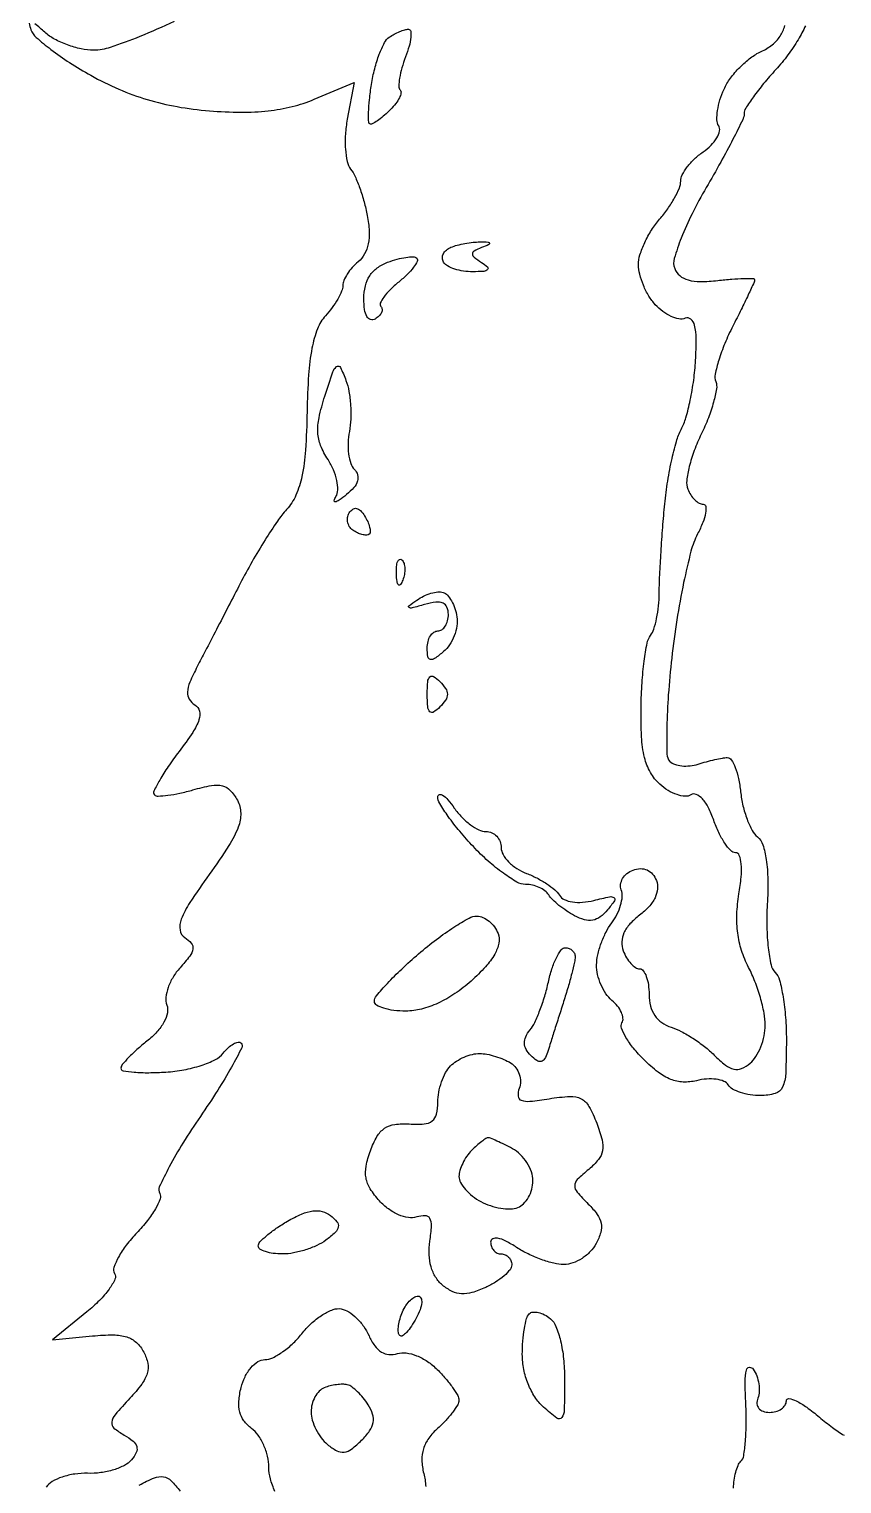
# Model space of a CAD drawing. Extents: x 0 to 102, y 0 to 135.
# Drawn here: x 8.06 to 14.57, y 25.4 to 37.05 of the extents above; entities that cross this region are included whole.
import ezdxf

# ---------------------------------------------------------------- set-up
doc = ezdxf.new("R2010")
doc.units = 0
doc.header["$MEASUREMENT"] = 0

msp = doc.modelspace()

# ---------------------------------------------------------------- linework, layer by layer
for points in [[(8.062407, 37.100989, 0.047068), (8.07673, 37.049705, 0.120855), (8.11938, 36.988283, 0.017932), (8.236837, 36.891846, 0.01932), (8.3869, 36.786304, 0.015553), (8.55576, 36.684346, 0.026359), (8.78052, 36.573157, 0.029001), (9.008781, 36.490169, 0.028559), (9.248253, 36.433183, 0.02411), (9.506615, 36.399849, 0.018318), (9.76076, 36.388795, 0.029076), (9.978224, 36.399961, 0.033141), (10.169933, 36.433994, 0.038476), (10.345806, 36.492055), (10.666162, 36.625908), (10.610992, 36.331827, 0.030491), (10.595942, 36.211554, 0.032859), (10.596199, 36.09334, 0.034843), (10.610084, 35.993013, 0.115088), (10.638106, 35.932923, -0.061424), (10.673199, 35.874753, -0.019339), (10.711088, 35.780293, -0.018993), (10.745581, 35.670656, -0.019971), (10.771005, 35.560529, -0.033353), (10.786134, 35.43534, -0.061989), (10.778969, 35.333477, -0.077473), (10.74959, 35.252665, -0.093962), (10.698309, 35.19062, 0.038441), (10.651126, 35.144908, 0.037835), (10.611222, 35.09228, 0.040426), (10.583607, 35.040793, 0.103239), (10.575, 34.999553, -0.101506), (10.565917, 34.955273, -0.028814), (10.534407, 34.892033, -0.027757), (10.489702, 34.823102, -0.026181), (10.436812, 34.758127, 0.093332), (10.372377, 34.652898, 0.04325), (10.328391, 34.49811, 0.031111), (10.300846, 34.284459, 0.012499), (10.288762, 33.990066, -0.012014), (10.276394, 33.681423, -0.035375), (10.247857, 33.471, -0.052175), (10.199522, 33.319989, -0.081018), (10.125212, 33.2055, 0.033998), (10.051618, 33.112497, 0.010254), (9.952647, 32.961746, 0.010224), (9.848294, 32.787655, 0.010942), (9.753572, 32.6133, -0.000157), (9.660912, 32.433606, -0.000133), (9.562717, 32.243447, -0.000134), (9.47303, 32.069993, -0.000372), (9.409913, 31.948227, 0.019091), (9.350097, 31.821429, 0.085535), (9.331291, 31.74181, 0.155422), (9.345469, 31.6856, 0.115957), (9.391005, 31.64015, -0.200346), (9.426493, 31.590625, -0.139884), (9.422901, 31.521145, -0.065076), (9.37277, 31.419855, -0.015514), (9.263204, 31.26657, 0.013104), (9.176061, 31.145888, 0.020963), (9.108843, 31.038021, 0.016236), (9.06229, 30.949226, 0.319174), (9.067156, 30.920444, 0.210892), (9.095987, 30.909271, 0.019783), (9.17355, 30.915923, 0.022688), (9.269164, 30.932383, 0.015865), (9.375213, 30.959187, -0.023161), (9.522708, 30.994187, -0.104749), (9.61065, 30.992246, -0.148978), (9.673746, 30.955566, -0.064348), (9.730805, 30.875627, -0.118587), (9.757552, 30.773158, -0.095679), (9.738079, 30.660741, -0.052947), (9.663162, 30.512559, -0.012275), (9.505611, 30.281494, 0.010257), (9.350617, 30.056138, 0.053248), (9.281572, 29.922066, 0.127932), (9.271625, 29.835722, 0.222945), (9.310252, 29.776572, -0.082257), (9.361495, 29.731835, -0.215304), (9.373992, 29.685748, -0.123438), (9.348924, 29.627269, -0.021244), (9.271226, 29.533716, 0.048296), (9.215566, 29.45881, 0.050102), (9.176104, 29.375508, 0.055331), (9.157474, 29.29656, 0.122507), (9.16499, 29.235563, -0.143623), (9.170083, 29.17291, -0.07433), (9.142722, 29.098547, -0.060026), (9.086575, 29.020043, -0.0409), (9.006051, 28.945287, 0.014743), (8.926515, 28.878837, 0.020286), (8.859397, 28.814267, 0.017432), (8.808972, 28.757843, 0.17538), (8.7984, 28.728631, 0.367499), (8.815302, 28.70874, 0.019626), (8.904018, 28.697788, 0.023125), (9.020096, 28.693451, 0.013882), (9.15795, 28.698506, 0.030345), (9.302836, 28.716725, 0.032616), (9.440914, 28.752125, 0.034548), (9.554176, 28.798053, 0.11406), (9.616333, 28.848467, -0.038136), (9.657512, 28.893707, -0.061087), (9.699526, 28.924604, -0.085525), (9.735903, 28.937532, -0.243712), (9.760755, 28.929645, -0.325846), (9.76645, 28.893293, -0.008321), (9.683615, 28.73845, -0.014591), (9.573533, 28.553573, -0.009044), (9.43413, 28.342789, 0.011569), (9.294871, 28.129893, 0.01763), (9.184967, 27.938331, 0.012442), (9.105519, 27.77827, 0.252528), (9.1086, 27.725986, -0.236057), (9.112571, 27.681958, -0.038148), (9.074012, 27.602124, -0.035196), (9.009993, 27.507854, -0.024269), (8.9253, 27.4104, 0.02723), (8.841042, 27.31228, 0.038664), (8.778253, 27.215981, 0.043515), (8.742181, 27.133783, 0.223653), (8.747669, 27.085641, -0.254775), (8.750247, 27.038512, -0.04537), (8.703639, 26.959863, -0.039314), (8.626094, 26.868587, -0.026167), (8.524261, 26.776413), (8.2485, 26.551893), (8.571505, 26.584131, -0.023914), (8.736843, 26.592679, -0.077271), (8.845286, 26.576246, -0.110788), (8.92134, 26.532162, -0.083547), (8.980604, 26.455502, -0.074787), (9.012699, 26.365373, -0.121524), (9.008734, 26.284626, -0.08899), (8.964856, 26.197909, -0.027068), (8.869631, 26.084869, 0.011182), (8.751633, 25.953499, 0.140548), (8.724094, 25.893483, 0.264191), (8.742123, 25.846392, 0.04462), (8.824774, 25.789922, -0.041704), (8.895047, 25.742507, -0.154641), (8.924295, 25.698541, -0.182665), (8.920381, 25.650432, -0.062632), (8.882159, 25.590487, -0.103211), (8.827691, 25.547123, -0.042775), (8.739894, 25.511935, -0.039948), (8.636093, 25.489176, -0.041125), (8.531009, 25.483519, 0.043188), (8.427374, 25.477512, 0.045119), (8.327875, 25.453753, 0.049504), (8.246478, 25.417061, 0.121585), (8.199437, 25.371954, 0.03869)], [(9.223209, 37.115104, -0.015018), (8.948519, 36.994838, -0.014103), (8.711648, 36.907178, -0.081741), (8.580539, 36.8856, -0.05167), (8.479303, 36.89609, -0.035917), (8.368679, 36.927696, -0.036301), (8.265737, 36.973997, -0.060153), (8.188071, 37.028907, 0.0097), (8.109483, 37.097302, 0.128729)], [(14.28108, 37.080722, -0.027281), (14.222846, 36.969702, -0.026543), (14.140744, 36.847267, -0.024098), (14.0436, 36.730033, 0.012428), (13.946394, 36.618145, 0.01668), (13.864354, 36.511797, 0.013828), (13.802414, 36.420492, 0.143068), (13.7898, 36.377311, -0.113667), (13.778514, 36.328307, -0.00512), (13.700743, 36.172498, -0.008363), (13.602777, 35.988799, -0.005868), (13.486627, 35.785178, 0.016522), (13.372775, 35.575322, 0.023001), (13.286019, 35.380029, 0.021701), (13.230435, 35.21704, 0.164375), (13.233685, 35.13699, 0.126205), (13.274628, 35.079334, 0.10792), (13.340628, 35.044366, 0.071243), (13.438849, 35.031529, 0.025989), (13.579158, 35.040557, -0.008996), (13.692371, 35.051713, -0.015162), (13.787673, 35.056474, -0.008981), (13.864309, 35.056599, -0.409439), (13.8744, 35.046342, -0.108472), (13.869954, 35.02609, -0.001958), (13.822963, 34.925261, -0.004772), (13.766401, 34.808041, -0.003156), (13.699296, 34.674428, 0.019316), (13.635098, 34.535591, 0.02427), (13.587044, 34.402274, 0.023576), (13.558186, 34.289392, 0.143357), (13.56305, 34.229934, -0.134997), (13.568803, 34.171442, -0.02491), (13.544924, 34.064732, -0.025129), (13.50332, 33.939272, -0.020569), (13.446779, 33.809743, 0.024549), (13.390827, 33.678731, 0.028256), (13.350915, 33.548807, 0.029134), (13.330115, 33.4366, 0.123484), (13.338276, 33.369307, 0.051826), (13.361881, 33.322833, 0.055915), (13.394037, 33.283493, 0.062907), (13.429454, 33.256669, 0.131385), (13.462624, 33.2478, -0.37812), (13.483008, 33.229813, -0.078441), (13.481357, 33.17788, -0.047798), (13.458961, 33.101114, -0.024471), (13.417257, 33.009773, 0.056115), (13.36439, 32.871481, 0.011867), (13.305598, 32.619585, 0.012285), (13.251255, 32.322618, 0.011385), (13.209992, 32.015723, 0.009462), (13.182796, 31.720832, 0.013882), (13.171009, 31.460675, 0.009174), (13.171188, 31.246206, 0.189944), (13.195492, 31.187846, 0.120008), (13.233521, 31.163902, 0.056408), (13.290692, 31.151696, 0.051226), (13.356677, 31.152008, 0.050104), (13.421734, 31.165684, -0.011249), (13.487331, 31.184891, -0.010638), (13.554954, 31.201515, -0.010655), (13.615419, 31.213676, -0.036186), (13.65539, 31.217881, -0.267009), (13.687078, 31.201005, -0.047211), (13.718482, 31.138445, -0.040114), (13.74504, 31.049676, -0.026111), (13.76192, 30.943943, 0.030984), (13.780926, 30.831912, 0.031609), (13.813548, 30.723854, 0.033313), (13.85391, 30.634192, 0.101054), (13.896331, 30.5829, -0.147071), (13.939686, 30.519581, -0.040856), (13.967026, 30.401039, -0.033025), (13.979684, 30.241105, -0.017467), (13.97531, 30.04207, 0.019074), (13.971909, 29.860833, 0.024099), (13.983227, 29.693585, 0.023304), (14.005481, 29.557728, 0.145116), (14.03876, 29.4964, -0.133979), (14.073549, 29.435503, -0.021969), (14.101927, 29.301521, -0.022825), (14.121646, 29.136809, -0.01838), (14.1282, 28.95858, -0.009341), (14.123093, 28.685209, -0.098881), (14.097309, 28.577272, -0.218019), (14.03844, 28.526685, -0.070254), (13.921693, 28.5102, -0.037767), (13.838798, 28.51647, -0.041479), (13.760432, 28.535142, -0.04553), (13.697194, 28.562463, -0.130334), (13.662708, 28.595111, 0.161526), (13.628129, 28.624055, 0.06085), (13.566291, 28.640182, 0.052142), (13.489364, 28.642441, 0.042795), (13.408173, 28.629308, -0.071741), (13.301122, 28.618278, -0.085524), (13.202011, 28.639527, -0.069524), (13.100745, 28.697597, -0.031489), (12.985803, 28.798906, -0.025632), (12.904764, 28.888709, -0.037127), (12.843697, 28.976329, -0.041244), (12.807483, 29.050915, -0.234973), (12.811414, 29.093523, 0.167202), (12.819594, 29.129723, 0.078087), (12.806844, 29.176711, 0.064155), (12.77616, 29.226876, 0.050288), (12.731369, 29.272373, -0.07195), (12.68333, 29.325577, -0.045512), (12.643194, 29.39908, -0.044844), (12.616342, 29.480321, -0.06121), (12.608091, 29.556909, -0.052005), (12.617678, 29.63719, -0.030726), (12.64477, 29.729933, -0.030477), (12.683634, 29.820193, -0.045245), (12.72918, 29.893173, 0.045553), (12.771413, 29.960937, 0.045622), (12.800652, 30.035195, 0.049617), (12.813646, 30.104714, 0.113491), (12.806227, 30.157206, -0.124448), (12.800847, 30.20229, -0.100781), (12.816669, 30.248525, -0.090504), (12.851402, 30.288844, -0.078347), (12.89984, 30.316757, -0.08654), (12.958586, 30.328284, -0.111716), (13.012291, 30.317319, -0.111048), (13.056274, 30.284221, -0.084726), (13.087108, 30.232248, -0.116702), (13.096068, 30.165806, -0.088465), (13.076047, 30.094781, -0.072389), (13.027484, 30.023148, -0.046098), (12.952879, 29.955248, 0.044638), (12.875365, 29.885113, 0.079032), (12.827629, 29.813566, 0.096869), (12.810197, 29.741558, 0.103057), (12.821825, 29.669973, 0.042476), (12.848635, 29.614656, 0.050061), (12.883198, 29.567868, 0.057426), (12.919914, 29.53568, 0.152429), (12.952851, 29.5254, -0.240027), (12.981825, 29.510641, -0.069282), (13.006208, 29.464947, -0.053109), (13.02289, 29.398425, -0.034912), (13.0284, 29.319601, 0.061678), (13.039836, 29.227244, 0.087452), (13.073588, 29.151837, 0.091918), (13.129538, 29.095126, 0.07552), (13.205952, 29.057449, -0.044446), (13.285916, 29.024002, -0.022451), (13.38026, 28.968738, -0.022105), (13.47328, 28.902472, -0.030562), (13.550013, 28.834587, 0.029075), (13.640091, 28.754417, 0.111466), (13.707356, 28.722163, 0.15553), (13.769126, 28.727332, 0.075305), (13.837761, 28.768698, 0.081273), (13.884226, 28.822118, 0.044133), (13.923386, 28.90008, 0.042479), (13.950047, 28.988656, 0.051911), (13.959, 29.07466, 0.04805), (13.949663, 29.171593, 0.021998), (13.91992, 29.295256, 0.021546), (13.876901, 29.423729, 0.02777), (13.82596, 29.537273, -0.041779), (13.769713, 29.672666, -0.044966), (13.738448, 29.812247, -0.042711), (13.731717, 29.961343, -0.031789), (13.748796, 30.125272, 0.019758), (13.766219, 30.260796, 0.043141), (13.76644, 30.365448, 0.064311), (13.751571, 30.434348, 0.317516), (13.720912, 30.456, -0.207305), (13.68275, 30.472533, -0.040636), (13.635117, 30.532418, -0.036968), (13.587317, 30.616525, -0.026874), (13.546465, 30.716146, 0.032981), (13.503853, 30.816548, 0.066418), (13.455376, 30.887416, 0.106426), (13.407023, 30.922387, 0.246752), (13.363658, 30.919358, -0.157264), (13.316964, 30.907852, -0.064941), (13.252419, 30.920941, -0.055462), (13.181293, 30.954476, -0.046075), (13.114332, 31.004695, -0.081742), (13.039084, 31.099263, -0.068175), (12.992258, 31.218979, -0.046934), (12.968489, 31.384164, -0.016058), (12.964371, 31.626332, -0.012896), (12.972155, 31.816522, -0.016347), (12.989603, 31.991499, -0.014428), (13.012939, 32.135248, -0.114858), (13.040092, 32.196297, 0.085457), (13.066602, 32.24763, 0.025635), (13.08887, 32.333074, 0.024879), (13.104405, 32.433184, 0.024617), (13.109991, 32.534697, -0.01017), (13.113262, 32.660034, -0.003538), (13.122923, 32.840442, -0.003512), (13.136366, 33.038993, -0.004086), (13.152015, 33.227554, -0.015405), (13.174438, 33.410774, -0.015157), (13.208194, 33.593267, -0.015213), (13.247447, 33.751183, -0.054388), (13.28625, 33.847567, 0.053545), (13.323766, 33.940306, 0.018076), (13.358641, 34.082036, 0.017744), (13.386159, 34.242693, 0.019443), (13.401198, 34.400072, 0.014086), (13.406192, 34.576952, 0.060518), (13.393514, 34.681362, 0.158364), (13.363392, 34.729853, 0.273327), (13.318004, 34.737514, -0.138242), (13.26819, 34.732935, -0.061054), (13.204584, 34.752962, -0.053811), (13.13798, 34.792391, -0.048339), (13.078649, 34.846417, -0.048623), (13.027023, 34.915989, -0.035546), (12.983412, 35.001808, -0.036213), (12.953543, 35.089956, -0.063664), (12.9438, 35.166167, -0.074794), (12.955732, 35.245489, -0.033659), (12.993503, 35.344062, -0.032371), (13.048242, 35.444759, -0.03797), (13.113, 35.532, 0.025076), (13.17776, 35.614704, 0.026665), (13.232497, 35.701847, 0.027543), (13.271148, 35.781359, 0.099676), (13.2822, 35.836247, -0.120273), (13.294557, 35.886873, -0.043107), (13.334597, 35.95004, -0.039721), (13.392319, 36.014474, -0.037485), (13.460571, 36.070342, 0.043718), (13.524981, 36.124417, 0.061359), (13.571111, 36.183553, 0.078403), (13.593282, 36.238518, 0.197639), (13.586397, 36.280299, -0.134207), (13.572582, 36.327147, -0.040918), (13.577193, 36.401596, -0.03768), (13.59637, 36.487767, -0.03332), (13.628854, 36.573831, -0.05304), (13.679993, 36.660413, -0.035048), (13.755338, 36.748151, -0.03517), (13.841668, 36.823999, -0.055813), (13.926029, 36.874457, 0.059167), (14.015277, 36.928652, 0.082234), (14.078414, 36.997413, 0.083109), (14.11558, 37.082265, 0.061831)], [(10.032036, 25.338815, -0.042027), (9.99504, 25.440252, -0.066529), (9.9828, 25.531835, 0.058384), (9.972493, 25.6198, 0.046709), (9.941859, 25.710234, 0.048257), (9.896804, 25.789583, 0.081826), (9.843425, 25.84396, -0.076176), (9.783261, 25.903888, -0.096916), (9.749808, 25.974566, -0.082529), (9.742476, 26.061472, -0.04137), (9.760437, 26.170537, -0.05207), (9.79206, 26.257182, -0.062503), (9.839501, 26.329777, -0.073264), (9.895158, 26.378675, -0.144642), (9.951086, 26.3952, 0.115341), (10.01439, 26.41, 0.039527), (10.095787, 26.458609, 0.036792), (10.180261, 26.528458, 0.034969), (10.255144, 26.61106, -0.041957), (10.33035, 26.691726, -0.046169), (10.415741, 26.755873, -0.051407), (10.498262, 26.795662, -0.133836), (10.56342, 26.800916, -0.097673), (10.622511, 26.77729, -0.04892), (10.685679, 26.726952, -0.045978), (10.74305, 26.659974, -0.05054), (10.785159, 26.585642, 0.051253), (10.830525, 26.505823, 0.098136), (10.88394, 26.45547, 0.118588), (10.945167, 26.434895, 0.099183), (11.013481, 26.442414, -0.112249), (11.083021, 26.448253, -0.060285), (11.166643, 26.425988, -0.053715), (11.253284, 26.380001, -0.047561), (11.332072, 26.314928, -0.018965), (11.39851, 26.243249, -0.023334), (11.454626, 26.171374, -0.022678), (11.495376, 26.107922, -0.132144), (11.5056, 26.069912, -0.13568), (11.495377, 26.032932, -0.02624), (11.456299, 25.974807, -0.026172), (11.402021, 25.909931, -0.021554), (11.337768, 25.846538, 0.050477), (11.263454, 25.764224, 0.08255), (11.221091, 25.680571, 0.083915), (11.208464, 25.588713, 0.05382), (11.223343, 25.481863, -0.047474), (11.239065, 25.378555, -0.08578)], [(13.7052, 25.3659, -0.0342), (13.709563, 25.429617, -0.033169), (13.722576, 25.492815, -0.035004), (13.7416, 25.546707, -0.094294), (13.764352, 25.580152, 0.159604), (13.786492, 25.623861, 0.016778), (13.800251, 25.739163, 0.019427), (13.806842, 25.881231, 0.014403), (13.803496, 26.038402, -0.010104), (13.79819, 26.21589, -0.055204), (13.807822, 26.311289, -0.323945), (13.831901, 26.332983, -0.278641), (13.863416, 26.318272, -0.060894), (13.890778, 26.264266, -0.048056), (13.907081, 26.200749, -0.049459), (13.910635, 26.13778, -0.081166), (13.899822, 26.085622, 0.105767), (13.892794, 26.040839, 0.158474), (13.906971, 26.004224, 0.142636), (13.941532, 25.980393, 0.080251), (13.992249, 25.9722, 0.065968), (14.04422, 25.979087, 0.083202), (14.088264, 25.99926, 0.099224), (14.117723, 26.029191, 0.145939), (14.1282, 26.06432, -0.459975), (14.14886, 26.082026, -0.076249), (14.205874, 26.064022, -0.041119), (14.291062, 26.012926, -0.019262), (14.392623, 25.933943, 0.014752), (14.496763, 25.851438, 0.023699), (14.59069, 25.788123, 0.020211)], [(8.943885, 25.389946, -0.025781), (9.065613, 25.44723, -0.135353), (9.13834, 25.455943, -0.159091), (9.198935, 25.425513, -0.039646), (9.272204, 25.340377, -0.041561)]]:
    msp.add_lwpolyline(points, format="xyb")
for points in [[(11.101656, 37.053505, -0.381039), (11.119311, 37.038422, -0.060388), (11.120057, 36.988845, -0.041888), (11.106314, 36.91711, -0.022578), (11.078139, 36.831567, 0.0205), (11.048594, 36.7431, 0.028818), (11.030135, 36.661971, 0.028444), (11.022932, 36.59628, 0.212553), (11.033904, 36.567696, -0.248411), (11.041245, 36.543833, -0.065621), (11.028287, 36.504676, -0.050708), (10.999506, 36.45794, -0.033036), (10.957714, 36.410229, -0.016997), (10.90983, 36.365494, -0.021574), (10.862566, 36.327718, -0.02022), (10.821222, 36.299994, -0.138441), (10.797862, 36.2934, -0.400901), (10.783111, 36.307492, -0.016964), (10.782182, 36.386592, -0.021147), (10.788794, 36.488996, -0.012438), (10.804901, 36.61065, -0.023382), (10.830873, 36.73666, -0.027456), (10.867479, 36.852966, -0.028052), (10.908617, 36.946105, -0.127685), (10.947632, 36.990055, -0.026161), (10.987616, 37.01394, -0.023859), (11.031102, 37.034332, -0.024598), (11.071726, 37.048774, -0.067925)], [(11.6748, 35.349442, -0.008255), (11.740607, 35.348356, -0.334307), (11.751139, 35.339869, -0.366199), (11.745485, 35.328308, -0.008858), (11.686377, 35.30358, 0.029355), (11.627168, 35.275908, 0.275386), (11.613355, 35.252729, 0.233412), (11.626256, 35.226598, 0.022213), (11.686377, 35.184655, -0.039619), (11.733641, 35.149176, -0.423716), (11.734636, 35.127598, -0.189283), (11.704947, 35.113577, -0.015019), (11.616343, 35.110295, -0.038508), (11.541886, 35.115515, -0.042128), (11.471387, 35.132109, -0.046308), (11.414435, 35.156722, -0.129909), (11.383166, 35.186374, -0.131107), (11.373269, 35.219196, -0.121773), (11.380612, 35.253606, -0.105417), (11.404634, 35.28439, -0.07888), (11.441623, 35.306595, -0.03238), (11.491468, 35.32303, -0.018009), (11.553958, 35.336856, -0.017901), (11.61847, 35.346337, -0.027539)], [(11.1672, 35.218757, -0.331205), (11.171676, 35.193758, -0.046199), (11.142216, 35.146225, -0.037999), (11.091292, 35.08853, -0.022609), (11.022748, 35.02762, 0.024542), (10.954366, 34.96638, 0.040615), (10.903876, 34.907661, 0.050527), (10.875432, 34.858895, 0.312753), (10.880326, 34.831874, -0.181829), (10.889986, 34.810569, -0.124608), (10.88513, 34.784184, -0.090419), (10.865691, 34.756388, -0.056709), (10.834429, 34.731779, -0.213558), (10.798121, 34.726929, -0.197093), (10.768675, 34.750605, -0.09394), (10.749872, 34.80791, -0.032443), (10.7442, 34.895233, -0.057166), (10.755884, 34.997095, -0.087847), (10.790662, 35.078521, -0.091325), (10.850081, 35.140906, -0.06658), (10.93455, 35.186465, -0.023869), (11.010535, 35.211136, -0.032086), (11.08141, 35.225656, -0.033395), (11.139193, 35.229774, -0.191894)], [(10.6008, 34.239773, -0.046535), (10.624629, 34.151742, -0.02645), (10.63768, 34.042089, -0.026213), (10.639164, 33.929289, -0.038905), (10.627632, 33.831187, 0.039914), (10.61718, 33.740712, 0.041656), (10.621492, 33.651033, 0.045334), (10.638689, 33.574812, 0.118775), (10.667768, 33.527272, -0.127334), (10.693664, 33.483286, -0.146202), (10.693102, 33.434693, -0.10344), (10.663539, 33.381599, -0.043731), (10.604646, 33.324585, -0.013728), (10.545915, 33.279534, -0.111269), (10.514933, 33.266243, -0.553681), (10.505928, 33.276044, -0.06822), (10.519976, 33.30886, 0.134886), (10.534892, 33.362225, 0.053698), (10.527018, 33.438476, 0.047997), (10.500123, 33.523573, 0.043563), (10.456805, 33.60496, -0.047676), (10.397641, 33.718353, -0.08393), (10.374827, 33.821267, -0.06741), (10.384888, 33.940856, -0.021788), (10.431039, 34.112873, -0.005419), (10.494946, 34.307986, -0.151523), (10.526026, 34.350781, -0.469803), (10.55612, 34.343528, -0.024645)], [(10.750175, 33.153532, -0.031442), (10.774411, 33.108172, -0.043708), (10.789785, 33.064777, -0.051196), (10.795216, 33.029042, -0.211554), (10.787529, 33.009129, -0.18664), (10.768738, 33.000819, -0.060887), (10.737968, 33.003109, -0.050865), (10.701272, 33.014363, -0.038613), (10.663849, 33.033674, -0.094768), (10.633014, 33.061973, -0.096839), (10.615087, 33.099447, -0.098884), (10.6128, 33.14025, -0.103479), (10.626495, 33.178078, -0.099167), (10.65428, 33.207827, -0.207337), (10.684652, 33.214395, -0.154764), (10.716913, 33.196644, -0.051827)], [(11.049113, 32.801887, -0.126455), (11.065461, 32.774229, -0.060344), (11.072158, 32.733172, -0.05415), (11.068992, 32.686003, -0.051402), (11.055791, 32.639737, -0.054073), (11.037048, 32.604487, -0.470617), (11.02163, 32.603028, -0.168741), (11.009674, 32.627711, -0.018894), (11.004679, 32.69085, -0.028489), (11.005609, 32.749747, -0.077125), (11.014976, 32.790354, -0.208169), (11.030597, 32.805797, -0.296942)], [(11.3787, 32.541848, -0.136961), (11.412961, 32.519659, -0.053525), (11.445861, 32.473272, -0.047754), (11.47262, 32.412456, -0.042953), (11.488533, 32.34547, -0.074092), (11.488493, 32.272396, -0.053607), (11.467877, 32.193492, -0.053708), (11.43103, 32.120952, -0.075334), (11.382783, 32.066788, -0.018409), (11.310639, 32.011268, -0.211505), (11.276383, 32.004245, -0.314014), (11.256665, 32.025511, -0.034792), (11.2518, 32.095341, -0.059737), (11.258094, 32.147832, -0.078585), (11.276651, 32.19228, -0.096868), (11.304132, 32.222047, -0.159372), (11.3364, 32.2326, 0.154397), (11.368665, 32.242807, 0.097848), (11.396149, 32.271552, 0.08029), (11.414695, 32.314498, 0.061935), (11.421, 32.365201, 0.095251), (11.409774, 32.423595, 0.202004), (11.378029, 32.455781, 0.133132), (11.321391, 32.463124, 0.034623), (11.23065, 32.444259, -0.005507), (11.129704, 32.417061, -0.192049), (11.105839, 32.420115, -0.538665), (11.104817, 32.433576, -0.012007), (11.1672, 32.479483, -0.040902), (11.222008, 32.511495, -0.040054), (11.281674, 32.534419, -0.042956), (11.33728, 32.545742, -0.104761)], [(11.35332, 31.82652, -0.049631), (11.398546, 31.771298, -0.147822), (11.41254, 31.725, -0.147822), (11.398546, 31.678702, -0.049631), (11.35332, 31.62348, -0.051663), (11.30266, 31.582332, -0.354955), (11.27295, 31.58541, -0.180052), (11.255495, 31.623558, -0.018208), (11.2518, 31.725, -0.018208), (11.255495, 31.826442, -0.180052), (11.27295, 31.86459, -0.354955), (11.30266, 31.867668, -0.051663)], [(11.468097, 30.813224, 0.039673), (11.527512, 30.741282, 0.040914), (11.596976, 30.680432, 0.04435), (11.665771, 30.638351, 0.115592), (11.721897, 30.6252, -0.104791), (11.768487, 30.615327, -0.099122), (11.808132, 30.587308, -0.096491), (11.834704, 30.545446, -0.093569), (11.844, 30.496206, 0.13238), (11.858834, 30.441162, 0.062987), (11.903714, 30.382401, 0.055893), (11.96953, 30.329064, 0.05156), (12.047282, 30.289924, -0.0283), (12.129484, 30.253225, -0.026966), (12.208401, 30.206942, -0.028004), (12.273508, 30.158434, -0.080399), (12.310311, 30.115964, 0.145296), (12.349541, 30.080951, 0.072322), (12.413844, 30.061364, 0.058709), (12.495677, 30.05858, 0.04068), (12.587103, 30.073765, -0.008676), (12.712779, 30.102999, -0.208128), (12.747437, 30.096003, -0.414723), (12.751841, 30.071088, -0.020351), (12.69589, 29.997798, -0.058744), (12.636335, 29.941111, -0.117153), (12.577008, 29.915317, -0.113909), (12.511273, 29.918604, -0.053701), (12.432028, 29.950633, -0.024702), (12.368643, 29.988696, -0.02212), (12.306856, 30.034165, -0.022728), (12.255038, 30.079989, -0.061998), (12.224419, 30.118055, 0.09518), (12.194792, 30.150283, 0.052779), (12.148602, 30.177482, 0.049973), (12.094104, 30.195958, 0.05681), (12.039346, 30.2022, -0.131376), (11.970341, 30.22065, -0.02584), (11.861666, 30.290949, -0.025782), (11.740189, 30.388661, -0.021431), (11.621339, 30.504324, -0.014873), (11.512224, 30.627141, -0.019282), (11.420101, 30.74631, -0.017273), (11.35174, 30.849525, -0.138486), (11.3364, 30.903848, -0.331351), (11.349487, 30.921428, -0.227204), (11.375086, 30.917405, -0.066758), (11.417354, 30.879117, -0.022613)], [(11.650383, 29.9484, -0.107774), (11.698104, 29.937993, -0.066457), (11.746921, 29.90724, -0.061941), (11.78939, 29.861854, -0.065611), (11.818479, 29.808282, -0.142395), (11.824891, 29.731685, -0.07909), (11.79185, 29.64316, -0.056004), (11.718683, 29.542167, -0.025688), (11.602989, 29.427582, -0.03422), (11.473622, 29.327014, -0.040101), (11.338188, 29.250861, -0.043773), (11.20471, 29.202956, -0.064361), (11.081265, 29.187, -0.029269), (10.984538, 29.192667, -0.04569), (10.902962, 29.209915, -0.057546), (10.846016, 29.23498, -0.266339), (10.8288, 29.265008, -0.176032), (10.845006, 29.309612, -0.012891), (10.932678, 29.409016, -0.016732), (11.04696, 29.524075, -0.011846), (11.182428, 29.645708, -0.014731), (11.326205, 29.761615, -0.018721), (11.465761, 29.859484, -0.016949), (11.586414, 29.931849, -0.127271)], [(12.358322, 29.6946, -0.091274), (12.388053, 29.689127, -0.095777), (12.413323, 29.673457, -0.099542), (12.430233, 29.650085, -0.107386), (12.4362, 29.622624, -0.055752), (12.431359, 29.57934, -0.006964), (12.40916, 29.487316, -0.008131), (12.379396, 29.378457, -0.006658), (12.344149, 29.263074, 0.000212), (12.306148, 29.144182, 0.000209), (12.268087, 29.024755, 0.000205), (12.234843, 28.920145, 0.000806), (12.214476, 28.855603, -0.053522), (12.191591, 28.803093, -0.220649), (12.164065, 28.783504, -0.200726), (12.129365, 28.790973, -0.044328), (12.081692, 28.830868, -0.067551), (12.043974, 28.880431, -0.120937), (12.030163, 28.929403, -0.117388), (12.040439, 28.980224, -0.061427), (12.074696, 29.035365, 0.059333), (12.112605, 29.095817, 0.019079), (12.154233, 29.193349, 0.01873), (12.192667, 29.306367, 0.019926), (12.221653, 29.41965, -0.025459), (12.249846, 29.52497, -0.037225), (12.286051, 29.613833, -0.041498), (12.324482, 29.677334, -0.240376)], [(11.67057, 28.847305, -0.045026), (11.729355, 28.841414, -0.0266), (11.797866, 28.824427, -0.026461), (11.865012, 28.799982, -0.040627), (11.919778, 28.771243, -0.091672), (11.961135, 28.732922, -0.079415), (11.988594, 28.680455, -0.079672), (11.998273, 28.622207, -0.093282), (11.988236, 28.56717, 0.108883), (11.978925, 28.505353, 0.301689), (12.004395, 28.472085, 0.109897), (12.074479, 28.464171, 0.013602), (12.227716, 28.484778, -0.025618), (12.394779, 28.50317, -0.133822), (12.484523, 28.484263, -0.149795), (12.546905, 28.423641, -0.034767), (12.608959, 28.28934, -0.02773), (12.651579, 28.155309, -0.105896), (12.655189, 28.068194, -0.128898), (12.622751, 27.996704, -0.05007), (12.545554, 27.919044, 0.021636), (12.453534, 27.836427, 0.198272), (12.432818, 27.788031, 0.184843), (12.451515, 27.737213, 0.018431), (12.541943, 27.641111, -0.040853), (12.613032, 27.558434, -0.108991), (12.643958, 27.487551, -0.118664), (12.640871, 27.414011, -0.053356), (12.604362, 27.323861, -0.070279), (12.557552, 27.259891, -0.056267), (12.49144, 27.205733, -0.057679), (12.417004, 27.168976, -0.086075), (12.345647, 27.1566, -0.059985), (12.266019, 27.166187, -0.026862), (12.164896, 27.196735, -0.026122), (12.060173, 27.240926, -0.032136), (11.967923, 27.29323, 0.02426), (11.881021, 27.344326, 0.070838), (11.815638, 27.367571, 0.165157), (11.776259, 27.362534, 0.286531), (11.7594, 27.33553, 0.088464), (11.765823, 27.299514, 0.094816), (11.784251, 27.268909, 0.099987), (11.811726, 27.248436, 0.110724), (11.844, 27.2412, -0.101227), (11.876284, 27.234596, -0.098434), (11.903749, 27.215816, -0.097414), (11.922148, 27.187768, -0.096892), (11.9286, 27.154786, -0.170729), (11.914647, 27.115116, -0.04476), (11.867208, 27.065784, -0.04014), (11.799606, 27.01595, -0.031881), (11.719605, 26.973148, -0.033704), (11.60977, 26.931788, -0.086523), (11.525783, 26.921649, -0.101628), (11.451614, 26.940985, -0.05885), (11.374001, 26.9913, -0.082254), (11.318828, 27.054981, -0.067292), (11.282421, 27.137521, -0.060505), (11.266649, 27.235149, -0.046292), (11.272405, 27.34324, 0.020132), (11.285518, 27.467102, 0.141782), (11.272634, 27.525688, 0.273814), (11.235696, 27.547735, 0.077885), (11.166904, 27.537206, -0.116701), (11.100773, 27.532238, -0.062713), (11.021784, 27.555177, -0.056019), (10.941141, 27.60133, -0.050918), (10.869864, 27.665566, -0.042195), (10.795007, 27.763785, -0.097054), (10.761255, 27.849941, -0.094058), (10.761979, 27.944187, -0.03798), (10.796572, 28.068612, -0.043307), (10.849113, 28.182078, -0.112553), (10.909754, 28.247909, -0.118166), (10.990977, 28.279134, -0.050399), (11.108103, 28.282773, 0.034433), (11.226167, 28.282677, 0.146442), (11.29153, 28.307193, 0.176754), (11.325759, 28.36045, 0.055394), (11.3364, 28.456203, -0.046661), (11.343877, 28.536152, -0.037339), (11.366221, 28.619758, -0.038599), (11.398991, 28.694549, -0.073955), (11.43792, 28.74708, -0.0555), (11.486407, 28.785851, -0.039234), (11.548138, 28.818398, -0.039698), (11.612947, 28.84041, -0.064574)], [(11.739582, 28.1718, 0.148277), (11.722196, 28.166528, 0.016277), (11.687908, 28.141978, 0.018757), (11.64826, 28.10916, 0.014116), (11.60712, 28.07028, 0.045954), (11.568266, 28.023543, 0.037176), (11.535421, 27.967149, 0.038498), (11.512882, 27.910075, 0.074929), (11.5056, 27.861757, 0.128518), (11.518079, 27.814009, 0.051833), (11.557244, 27.758546, 0.046766), (11.614149, 27.704579, 0.043541), (11.681411, 27.660662, 0.043539), (11.757569, 27.62807, 0.039237), (11.840912, 27.60777, 0.041437), (11.91885, 27.601705, 0.090556), (11.977511, 27.61273, 0.107635), (12.023518, 27.642929, 0.066467), (12.062465, 27.694938, 0.061973), (12.088824, 27.759756, 0.065706), (12.0978, 27.827768, 0.084601), (12.085684, 27.89886, 0.05765), (12.049731, 27.972764, 0.05648), (11.996747, 28.03818, 0.071564), (11.934162, 28.084223, 0.007283), (11.869228, 28.117768, 0.009837), (11.809503, 28.146074, 0.007201), (11.759054, 28.167912, 0.09885)], [(10.476889, 27.549685, -0.05636), (10.528508, 27.499326, -0.221307), (10.539212, 27.457325, -0.161705), (10.514625, 27.413023, -0.028037), (10.43957, 27.351401, -0.050204), (10.367666, 27.30917, -0.030614), (10.275753, 27.273572, -0.030482), (10.179326, 27.24922, -0.046638), (10.09353, 27.2412, -0.030805), (10.01871, 27.245814, -0.047819), (9.955623, 27.259838, -0.061086), (9.911838, 27.280256, -0.259295), (9.898351, 27.30465, -0.193154), (9.911389, 27.336918, -0.02485), (9.966754, 27.389069, -0.026089), (10.041943, 27.446662, -0.018991), (10.131001, 27.502934, -0.028641), (10.245066, 27.560626, -0.069274), (10.335846, 27.586012, -0.095583), (10.411064, 27.581777, -0.103774)], [(11.179228, 26.9028, -0.301931), (11.201194, 26.888205, -0.122555), (11.20697, 26.850992, -0.067322), (11.193986, 26.79409, -0.033165), (11.163322, 26.726354, -0.024012), (11.124422, 26.661373, -0.04293), (11.085633, 26.612737, -0.059538), (11.05237, 26.585125, -0.353534), (11.031454, 26.587346, -0.177582), (11.02052, 26.610944, -0.043102), (11.020684, 26.654619, -0.038881), (11.029687, 26.707827, -0.030275), (11.04736, 26.763791, -0.045871), (11.073581, 26.816972, -0.052368), (11.1081, 26.861966, -0.059778), (11.145283, 26.892801, -0.144219)], [(12.238066, 26.722507, -0.126715), (12.282848, 26.660566, -0.035152), (12.318991, 26.54521, -0.032374), (12.343453, 26.401519, -0.025981), (12.3516, 26.244829, -0.004751), (12.349171, 25.989206, -0.154863), (12.329563, 25.93126, -0.417844), (12.290102, 25.925472, -0.022406), (12.1824, 26.0145, -0.065216), (12.11367, 26.095278, -0.048394), (12.059703, 26.199441, -0.046561), (12.02493, 26.316713, -0.04884), (12.0132, 26.436512, -0.019058), (12.017281, 26.54354, -0.023414), (12.029552, 26.642766, -0.022789), (12.047232, 26.72356, -0.131855), (12.068866, 26.761066, -0.171918), (12.098658, 26.77527, -0.082297), (12.141531, 26.772702, -0.066538), (12.19051, 26.754436, -0.050768)], [(10.611256, 26.192765, 0.061917), (10.573622, 26.197122, 0.029162), (10.524712, 26.193853, 0.028355), (10.473201, 26.184388, 0.035536), (10.42695, 26.1696, 0.108113), (10.386497, 26.142168, 0.065251), (10.352264, 26.095137, 0.06071), (10.329086, 26.036701, 0.064171), (10.3212, 25.975509, 0.072104), (10.330779, 25.909427, 0.044598), (10.359724, 25.836334, 0.043825), (10.402154, 25.767714, 0.059242), (10.452346, 25.714876, 0.05019), (10.526734, 25.664807, 0.154745), (10.585625, 25.653782, 0.133232), (10.645613, 25.678221, 0.033417), (10.725862, 25.748405, 0.042465), (10.789985, 25.824454, 0.108035), (10.81797, 25.89057, 0.123264), (10.813985, 25.956781, 0.064423), (10.779022, 26.032202, 0.030327), (10.739091, 26.087737, 0.030838), (10.692942, 26.137706, 0.032416), (10.64754, 26.175842, 0.099049)]]:
    msp.add_lwpolyline(points, format="xyb", close=True)

doc.saveas('drawing.dxf')
